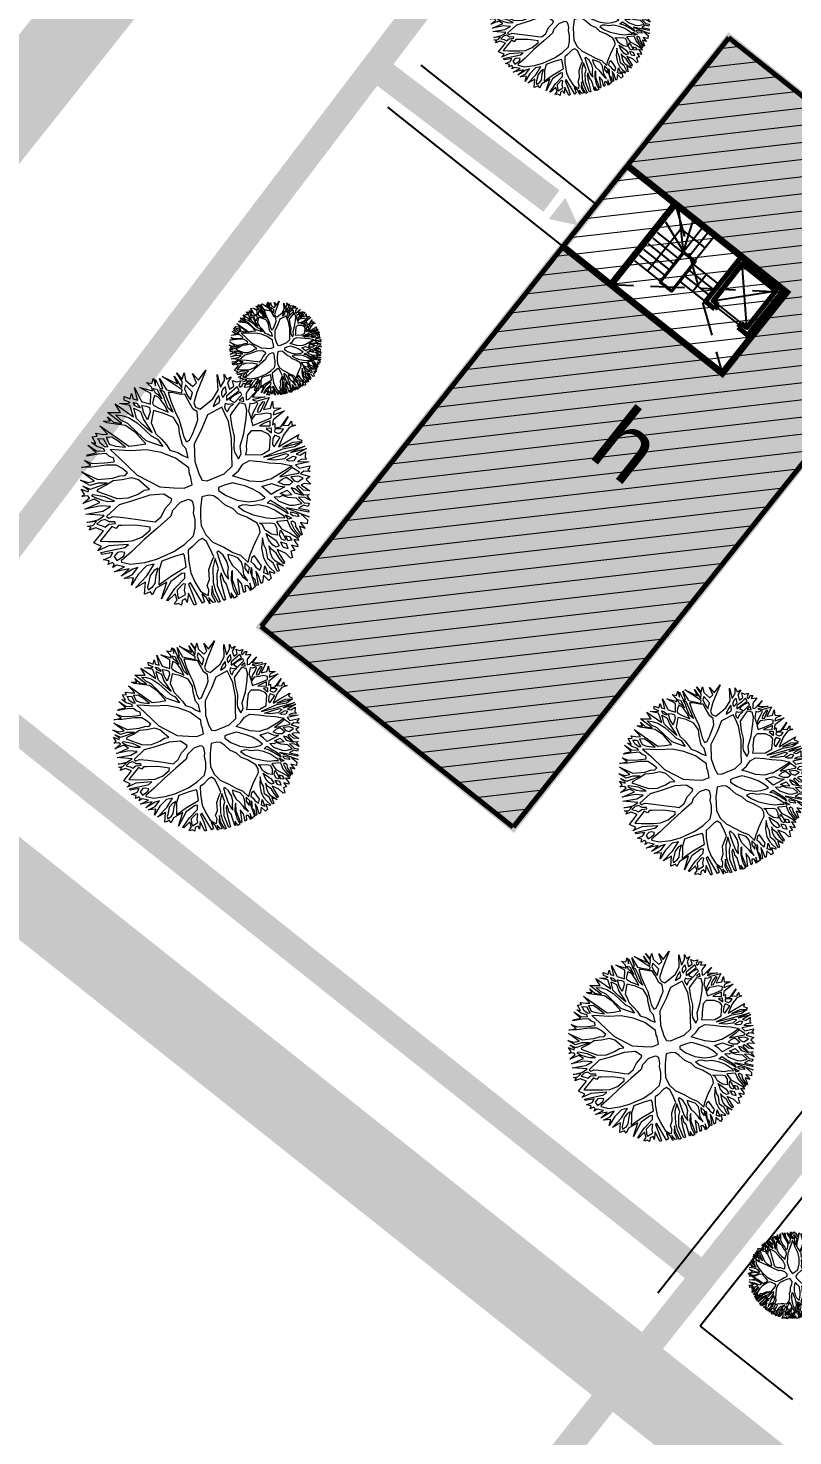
# Model space of a CAD drawing. Header units: metres. Extents: x -664657 to -643449, y -1076720 to -1062383.
# Drawn here: x -660421.5 to -660393, y -1066194.7 to -1066142.3 of the extents above; entities that cross this region are included whole.
import ezdxf

# ---------------------------------------------------------------- set-up
doc = ezdxf.new("R2010")
doc.units = ezdxf.units.M
doc.header["$LTSCALE"] = 0.1
doc.linetypes.add('DASHED', pattern=[19.05, 12.7, -6.35])
doc.linetypes.add('EVENDASH', pattern=[6.35, 3.175, -3.175])
doc.layers.get('0').update_dxf_attribs({"color": 8, "lineweight": 9})
for name, color, linetype in [('AA_THER_DOPRAVA', 142, 'Continuous'), ('AA_THER_KOMUNIKACE', 201, 'Continuous'), ('AA_THER_popis', 6, 'Continuous'), ('AA_THER_slabá', 4, 'Continuous'), ('AA_THER_srafy', 52, 'Continuous'), ('AA_THER_SRAFY KATASTR', 14, 'Continuous'), ('AA_THER_čárkovaná', 5, 'DASHED')]:
    doc.layers.add(name, color=color, linetype=linetype)
doc.layers.add('AA_THER_silná', color=1, linetype='Continuous', lineweight=70)
doc.layers.add('AA_THER_STAFAZ', color=252, linetype='Continuous', lineweight=0)
doc.styles.get("Standard").update_dxf_attribs({"font": 'arial.ttf', "width": 0.8})

# ---------------------------------------------------------------- blocks, each defined once
blk = doc.blocks.new('A$C0C461CEA')
for p, q in [((0.191, 0.795), (0.205, 0.826)), ((0.205, 0.826), (0.247, 0.779)), ((0.303, 0.735), (0.335, 0.855)), ((0.335, 0.855), (0.332, 0.706)), ((0.448, 0.732), (0.381, 0.832)), ((0.381, 0.832), (0.473, 0.745)), ((0.483, 0.777), (0.463, 0.845)), ((0.463, 0.845), (0.503, 0.812)), ((0.503, 0.812), (0.541, 0.849)), ((0.541, 0.849), (0.523, 0.775)), ((0.523, 0.775), (0.552, 0.829)), ((0.552, 0.829), (0.55, 0.733)), ((0.572, 0.716), (0.592, 0.82)), ((0.592, 0.82), (0.599, 0.69)), ((0.732, 0.619), (0.623, 0.824)), ((0.623, 0.824), (0.721, 0.691)), ((-0.108, 0.579), (-0.136, 0.688)), ((-0.136, 0.688), (-0.031, 0.479)), ((-0.062, 0.681), (-0.084, 0.71)), ((-0.084, 0.71), (-0.025, 0.681)), ((-0.025, 0.681), (-0.029, 0.73)), ((-0.029, 0.73), (-0.001, 0.656)), ((0.063, 0.606), (-0.009, 0.765)), ((-0.009, 0.765), (0.101, 0.706)), ((0.049, 0.709), (0.1, 0.674)), ((0.071, 0.64), (0.049, 0.709)), ((0.101, 0.706), (0.094, 0.804)), ((0.094, 0.804), (0.195, 0.61)), ((0.214, 0.725), (0.134, 0.788)), ((0.134, 0.788), (0.212, 0.751)), ((0.231, 0.749), (0.191, 0.795)), ((0.195, 0.61), (0.214, 0.725)), ((0.212, 0.751), (0.231, 0.749)), ((0.226, 0.644), (0.236, 0.684)), ((0.236, 0.684), (0.278, 0.625)), ((0.247, 0.779), (0.283, 0.818)), ((0.256, 0.734), (0.28, 0.713)), ((0.257, 0.695), (0.256, 0.734)), ((0.272, 0.676), (0.257, 0.695)), ((0.283, 0.818), (0.273, 0.766)), ((0.273, 0.766), (0.303, 0.735)), ((0.28, 0.713), (0.29, 0.678)), ((0.332, 0.706), (0.398, 0.641)), ((0.398, 0.641), (0.448, 0.732)), ((0.471, 0.697), (0.438, 0.663)), ((0.482, 0.682), (0.471, 0.697)), ((0.473, 0.745), (0.483, 0.777)), ((0.49, 0.711), (0.491, 0.762)), ((0.505, 0.682), (0.49, 0.711)), ((0.491, 0.762), (0.519, 0.739)), ((0.519, 0.739), (0.518, 0.634)), ((0.544, 0.723), (0.568, 0.689)), ((0.547, 0.66), (0.544, 0.723)), ((0.55, 0.733), (0.572, 0.716)), ((0.568, 0.689), (0.562, 0.609)), ((0.599, 0.69), (0.656, 0.641)), ((0.721, 0.691), (0.725, 0.772)), ((0.725, 0.772), (0.739, 0.638)), ((0.739, 0.638), (0.773, 0.691)), ((0.773, 0.691), (0.762, 0.79)), ((0.762, 0.79), (0.78, 0.708)), ((0.78, 0.708), (0.782, 0.71)), ((0.782, 0.71), (0.826, 0.755)), ((0.826, 0.755), (0.807, 0.687)), ((0.807, 0.687), (0.84, 0.599)), ((0.888, 0.613), (0.897, 0.711)), ((0.897, 0.711), (0.915, 0.627)), ((-0.291, 0.473), (-0.326, 0.577)), ((-0.326, 0.577), (-0.279, 0.488)), ((-0.256, 0.522), (-0.284, 0.582)), ((-0.284, 0.582), (-0.25, 0.553)), ((-0.25, 0.553), (-0.251, 0.627)), ((-0.251, 0.627), (-0.205, 0.61)), ((-0.215, 0.587), (-0.164, 0.562)), ((-0.208, 0.57), (-0.215, 0.587)), ((-0.212, 0.536), (-0.208, 0.57)), ((-0.205, 0.61), (-0.205, 0.641)), ((-0.205, 0.641), (-0.143, 0.596)), ((-0.164, 0.562), (-0.163, 0.47)), ((-0.143, 0.596), (-0.108, 0.579)), ((-0.134, 0.562), (-0.138, 0.487)), ((-0.111, 0.544), (-0.134, 0.562)), ((0.086, 0.573), (-0.062, 0.681)), ((-0.001, 0.656), (0.063, 0.606)), ((0.115, 0.58), (0.071, 0.64)), ((0.141, 0.467), (0.086, 0.573)), ((0.1, 0.674), (0.148, 0.626)), ((0.154, 0.458), (0.115, 0.58)), ((0.148, 0.626), (0.198, 0.54)), ((0.212, 0.581), (0.226, 0.644)), ((0.236, 0.499), (0.212, 0.581)), ((0.278, 0.625), (0.267, 0.543)), ((0.291, 0.657), (0.272, 0.676)), ((0.29, 0.678), (0.291, 0.657)), ((0.298, 0.594), (0.316, 0.668)), ((0.299, 0.519), (0.298, 0.594)), ((0.359, 0.578), (0.299, 0.519)), ((0.316, 0.668), (0.354, 0.641)), ((0.392, 0.572), (0.318, 0.477)), ((0.354, 0.641), (0.373, 0.618)), ((0.373, 0.618), (0.359, 0.578)), ((0.469, 0.501), (0.392, 0.572)), ((0.419, 0.639), (0.417, 0.618)), ((0.417, 0.618), (0.449, 0.568)), ((0.438, 0.663), (0.419, 0.639)), ((0.449, 0.568), (0.492, 0.518)), ((0.492, 0.669), (0.482, 0.682)), ((0.503, 0.634), (0.492, 0.669)), ((0.512, 0.575), (0.503, 0.634)), ((0.518, 0.634), (0.505, 0.682)), ((0.511, 0.491), (0.512, 0.575)), ((0.53, 0.531), (0.539, 0.622)), ((0.539, 0.622), (0.547, 0.66)), ((0.562, 0.609), (0.551, 0.471)), ((0.581, 0.563), (0.574, 0.456)), ((0.6, 0.66), (0.581, 0.563)), ((0.629, 0.644), (0.6, 0.66)), ((0.699, 0.587), (0.629, 0.644)), ((0.656, 0.641), (0.716, 0.594)), ((0.735, 0.569), (0.699, 0.587)), ((0.716, 0.594), (0.732, 0.619)), ((0.736, 0.502), (0.735, 0.569)), ((0.756, 0.617), (0.75, 0.55)), ((0.75, 0.55), (0.759, 0.494)), ((0.785, 0.647), (0.756, 0.617)), ((0.759, 0.494), (0.811, 0.549)), ((0.811, 0.549), (0.785, 0.647)), ((0.84, 0.599), (0.888, 0.613)), ((1.024, 0.679), (0.847, 0.53)), ((0.915, 0.627), (1.024, 0.679)), ((1.039, 0.454), (1.103, 0.589)), ((1.103, 0.589), (1.074, 0.465)), ((1.137, 0.506), (1.166, 0.562)), ((1.166, 0.562), (1.164, 0.508)), ((-0.394, 0.371), (-0.482, 0.412)), ((-0.482, 0.412), (-0.394, 0.388)), ((-0.394, 0.388), (-0.424, 0.459)), ((-0.424, 0.459), (-0.372, 0.399)), ((-0.386, 0.487), (-0.377, 0.497)), ((-0.28, 0.452), (-0.386, 0.487)), ((-0.377, 0.497), (-0.291, 0.473)), ((-0.209, 0.421), (-0.28, 0.452)), ((-0.279, 0.488), (-0.209, 0.448)), ((-0.207, 0.472), (-0.256, 0.522)), ((-0.186, 0.48), (-0.212, 0.536)), ((-0.209, 0.448), (-0.207, 0.472)), ((-0.194, 0.381), (-0.209, 0.421)), ((-0.163, 0.47), (-0.186, 0.48)), ((-0.157, 0.436), (-0.114, 0.321)), ((-0.081, 0.391), (-0.157, 0.436)), ((-0.138, 0.487), (-0.095, 0.443)), ((-0.084, 0.536), (-0.111, 0.544)), ((-0.095, 0.443), (-0.013, 0.385)), ((-0.05, 0.471), (-0.084, 0.536)), ((-0.013, 0.385), (-0.05, 0.471)), ((-0.031, 0.479), (0.019, 0.379)), ((0.175, 0.322), (0.141, 0.467)), ((0.193, 0.345), (0.154, 0.458)), ((0.198, 0.54), (0.234, 0.438)), ((0.234, 0.438), (0.258, 0.367)), ((0.281, 0.388), (0.236, 0.499)), ((0.267, 0.543), (0.281, 0.388)), ((0.314, 0.414), (0.309, 0.363)), ((0.318, 0.477), (0.314, 0.414)), ((0.532, 0.422), (0.469, 0.501)), ((0.492, 0.518), (0.511, 0.491)), ((0.551, 0.471), (0.53, 0.531)), ((0.54, 0.324), (0.532, 0.422)), ((0.574, 0.456), (0.571, 0.374)), ((0.738, 0.409), (0.736, 0.502)), ((0.76, 0.363), (0.738, 0.409)), ((0.772, 0.454), (0.768, 0.41)), ((0.768, 0.41), (0.8, 0.37)), ((0.847, 0.53), (0.772, 0.454)), ((0.955, 0.401), (1.039, 0.454)), ((1.06, 0.421), (1.046, 0.396)), ((1.085, 0.438), (1.06, 0.421)), ((1.074, 0.465), (1.137, 0.506)), ((1.117, 0.447), (1.085, 0.438)), ((1.102, 0.394), (1.117, 0.447)), ((1.154, 0.472), (1.142, 0.409)), ((1.142, 0.409), (1.193, 0.416)), ((1.213, 0.508), (1.154, 0.472)), ((1.164, 0.508), (1.213, 0.508)), ((1.193, 0.416), (1.206, 0.47)), ((1.206, 0.47), (1.232, 0.441)), ((1.232, 0.441), (1.276, 0.429)), ((1.276, 0.429), (1.239, 0.399)), ((-0.495, 0.221), (-0.55, 0.309)), ((-0.55, 0.309), (-0.495, 0.256)), ((-0.436, 0.238), (-0.503, 0.376)), ((-0.503, 0.376), (-0.397, 0.235)), ((-0.256, 0.32), (-0.394, 0.371)), ((-0.372, 0.399), (-0.265, 0.347)), ((-0.265, 0.347), (-0.176, 0.312)), ((-0.174, 0.275), (-0.256, 0.32)), ((-0.162, 0.346), (-0.194, 0.381)), ((-0.176, 0.312), (-0.162, 0.346)), ((-0.142, 0.224), (-0.174, 0.275)), ((-0.114, 0.321), (-0.04, 0.095)), ((0.012, 0.333), (-0.081, 0.391)), ((0.154, 0.269), (0.012, 0.333)), ((0.019, 0.379), (0.096, 0.349)), ((0.096, 0.349), (0.175, 0.322)), ((0.24, 0.295), (0.193, 0.345)), ((0.308, 0.222), (0.24, 0.295)), ((0.258, 0.367), (0.296, 0.309)), ((0.296, 0.309), (0.308, 0.222)), ((0.309, 0.363), (0.334, 0.286)), ((0.334, 0.286), (0.348, 0.221)), ((0.513, 0.258), (0.54, 0.324)), ((0.551, 0.283), (0.534, 0.218)), ((0.571, 0.374), (0.551, 0.283)), ((0.694, 0.255), (0.731, 0.289)), ((0.834, 0.289), (0.726, 0.197)), ((0.731, 0.289), (0.76, 0.363)), ((0.8, 0.37), (0.955, 0.401)), ((0.992, 0.29), (0.834, 0.289)), ((0.943, 0.354), (0.922, 0.336)), ((0.922, 0.336), (0.992, 0.342)), ((0.983, 0.384), (0.943, 0.354)), ((1.022, 0.404), (0.983, 0.384)), ((0.99, 0.219), (0.992, 0.29)), ((0.992, 0.342), (1.008, 0.359)), ((1.008, 0.359), (1.022, 0.404)), ((1.019, 0.28), (1.014, 0.25)), ((1.04, 0.305), (1.019, 0.28)), ((1.065, 0.28), (1.04, 0.305)), ((1.046, 0.396), (1.046, 0.37)), ((1.046, 0.37), (1.102, 0.394)), ((1.084, 0.364), (1.065, 0.329)), ((1.065, 0.329), (1.216, 0.353)), ((1.11, 0.266), (1.065, 0.28)), ((1.151, 0.377), (1.084, 0.364)), ((1.115, 0.327), (1.094, 0.318)), ((1.094, 0.318), (1.123, 0.272)), ((1.157, 0.334), (1.115, 0.327)), ((1.123, 0.272), (1.221, 0.303)), ((1.216, 0.393), (1.151, 0.377)), ((1.223, 0.332), (1.157, 0.334)), ((1.221, 0.277), (1.173, 0.268)), ((1.209, 0.239), (1.221, 0.277)), ((1.216, 0.353), (1.216, 0.393)), ((1.221, 0.303), (1.223, 0.332)), ((1.265, 0.299), (1.236, 0.242)), ((1.239, 0.399), (1.239, 0.378)), ((1.239, 0.378), (1.266, 0.383)), ((1.263, 0.236), (1.379, 0.275)), ((1.336, 0.335), (1.265, 0.299)), ((1.266, 0.383), (1.281, 0.398)), ((1.308, 0.383), (1.275, 0.358)), ((1.275, 0.358), (1.336, 0.335)), ((1.281, 0.398), (1.308, 0.383)), ((1.379, 0.275), (1.301, 0.236)), ((-0.612, 0.165), (-0.577, 0.172)), ((-0.557, 0.142), (-0.612, 0.165)), ((-0.577, 0.172), (-0.583, 0.229)), ((-0.583, 0.229), (-0.536, 0.174)), ((-0.551, 0.117), (-0.557, 0.142)), ((-0.526, 0.187), (-0.556, 0.247)), ((-0.556, 0.247), (-0.505, 0.187)), ((-0.536, 0.174), (-0.526, 0.187)), ((-0.505, 0.187), (-0.335, 0.163)), ((-0.495, 0.256), (-0.436, 0.238)), ((-0.415, 0.205), (-0.495, 0.221)), ((-0.444, 0.15), (-0.46, 0.141)), ((-0.46, 0.141), (-0.318, -0.013)), ((-0.353, 0.149), (-0.444, 0.15)), ((-0.335, 0.163), (-0.415, 0.205)), ((-0.397, 0.235), (-0.263, 0.181)), ((-0.273, 0.155), (-0.353, 0.149)), ((-0.191, 0.121), (-0.273, 0.155)), ((-0.263, 0.181), (-0.194, 0.167)), ((-0.194, 0.167), (-0.145, 0.146)), ((-0.145, 0.146), (-0.114, 0.159)), ((-0.114, 0.159), (-0.142, 0.224)), ((0.266, 0.178), (0.154, 0.269)), ((0.364, 0.065), (0.266, 0.178)), ((0.348, 0.221), (0.354, 0.16)), ((0.354, 0.16), (0.409, 0.103)), ((0.485, 0.148), (0.513, 0.258)), ((0.498, 0.096), (0.485, 0.148)), ((0.534, 0.218), (0.533, 0.155)), ((0.533, 0.155), (0.567, 0.153)), ((0.567, 0.153), (0.619, 0.192)), ((0.726, 0.197), (0.588, 0.099)), ((0.619, 0.192), (0.694, 0.255)), ((0.934, -0.024), (0.985, 0.138)), ((0.985, 0.138), (0.99, 0.219)), ((1.029, 0.181), (0.99, 0.078)), ((1.014, 0.25), (1.022, 0.223)), ((1.022, 0.223), (1.057, 0.251)), ((1.054, 0.196), (1.029, 0.181)), ((1.161, 0.247), (1.054, 0.196)), ((1.057, 0.251), (1.11, 0.266)), ((1.15, 0.081), (1.193, 0.151)), ((1.207, 0.21), (1.161, 0.247)), ((1.173, 0.268), (1.209, 0.239)), ((1.193, 0.151), (1.207, 0.21)), ((1.249, 0.194), (1.201, 0.132)), ((1.236, 0.242), (1.263, 0.236)), ((1.268, 0.179), (1.249, 0.194)), ((1.314, 0.169), (1.268, 0.179)), ((1.277, 0.128), (1.319, 0.158)), ((1.411, 0.18), (1.289, 0.213)), ((1.289, 0.213), (1.317, 0.184)), ((1.301, 0.236), (1.411, 0.18)), ((1.305, 0.077), (1.384, 0.138)), ((1.319, 0.158), (1.314, 0.169)), ((1.317, 0.184), (1.443, 0.155)), ((1.367, 0.149), (1.327, 0.131)), ((1.443, 0.155), (1.34, 0.081)), ((1.384, 0.138), (1.367, 0.149)), ((-0.493, -0.002), (-0.644, 0.041)), ((-0.644, 0.041), (-0.485, 0.03)), ((-0.635, 0.101), (-0.551, 0.117)), ((-0.519, 0.086), (-0.635, 0.101)), ((-0.509, 0.126), (-0.526, 0.126)), ((-0.526, 0.126), (-0.492, 0.08)), ((-0.485, 0.03), (-0.519, 0.086)), ((-0.416, 0.057), (-0.509, 0.126)), ((-0.492, 0.08), (-0.453, 0.038)), ((-0.453, 0.038), (-0.411, 0.003)), ((-0.354, -0.026), (-0.416, 0.057)), ((-0.411, 0.003), (-0.354, -0.026)), ((-0.099, 0.096), (-0.191, 0.121)), ((-0.05, 0.048), (-0.099, 0.096)), ((0, -0.086), (-0.05, 0.048)), ((-0.04, 0.095), (0.101, -0.11)), ((0.435, -0.079), (0.364, 0.065)), ((0.409, 0.103), (0.439, 0.053)), ((0.439, 0.053), (0.476, 0.01)), ((0.476, 0.01), (0.498, 0.096)), ((0.588, 0.099), (0.514, -0.053)), ((0.99, 0.078), (0.966, -0.017)), ((1.064, -0.035), (1.15, 0.081)), ((1.184, 0.044), (1.176, -0.007)), ((1.242, 0.072), (1.184, 0.044)), ((1.201, 0.118), (1.192, 0.06)), ((1.192, 0.06), (1.242, 0.105)), ((1.201, 0.132), (1.201, 0.118)), ((1.242, 0.105), (1.277, 0.128)), ((1.297, 0.051), (1.242, 0.072)), ((1.294, 0.108), (1.276, 0.086)), ((1.276, 0.086), (1.305, 0.077)), ((1.327, 0.131), (1.294, 0.108)), ((1.347, 0.037), (1.297, 0.051)), ((1.34, 0.081), (1.406, 0.061)), ((1.386, 0.006), (1.347, 0.037)), ((1.367, -0.026), (1.386, 0.006)), ((1.421, 0.016), (1.398, -0.011)), ((1.406, 0.061), (1.454, 0.109)), ((1.495, 0.013), (1.421, 0.016)), ((1.454, 0.109), (1.431, 0.05)), ((1.431, 0.05), (1.495, 0.013)), ((-0.672, -0.144), (-0.697, -0.115)), ((-0.697, -0.115), (-0.649, -0.134)), ((-0.599, -0.118), (-0.687, -0.081)), ((-0.687, -0.081), (-0.582, -0.108)), ((-0.508, -0.101), (-0.659, -0.004)), ((-0.659, -0.004), (-0.5, -0.057)), ((-0.649, -0.134), (-0.599, -0.118)), ((-0.561, -0.129), (-0.611, -0.142)), ((-0.582, -0.108), (-0.544, -0.105)), ((-0.519, -0.137), (-0.561, -0.129)), ((-0.544, -0.105), (-0.508, -0.101)), ((-0.5, -0.057), (-0.412, -0.054)), ((-0.412, -0.054), (-0.493, -0.002)), ((-0.33, -0.078), (-0.491, -0.12)), ((-0.491, -0.12), (-0.481, -0.145)), ((-0.208, -0.104), (-0.33, -0.078)), ((-0.318, -0.013), (-0.221, -0.06)), ((-0.221, -0.06), (-0.118, -0.072)), ((-0.023, -0.134), (-0.208, -0.104)), ((-0.118, -0.072), (-0.051, -0.067)), ((-0.051, -0.067), (0, -0.086)), ((0.101, -0.19), (-0.023, -0.134)), ((0.101, -0.11), (0.215, -0.18)), ((0.412, -0.132), (0.435, -0.079)), ((0.412, -0.157), (0.412, -0.132)), ((0.514, -0.053), (0.492, -0.182)), ((0.864, -0.159), (0.934, -0.024)), ((0.908, -0.119), (0.897, -0.15)), ((0.966, -0.017), (0.908, -0.119)), ((0.946, -0.198), (0.973, -0.127)), ((0.973, -0.127), (1.064, -0.035)), ((1.084, -0.067), (1.026, -0.151)), ((1.138, -0.047), (1.084, -0.067)), ((1.225, -0.095), (1.138, -0.047)), ((1.176, -0.007), (1.277, -0.02)), ((1.271, -0.153), (1.225, -0.095)), ((1.231, -0.04), (1.321, -0.091)), ((1.289, -0.041), (1.231, -0.04)), ((1.277, -0.02), (1.367, -0.026)), ((1.324, -0.116), (1.277, -0.096)), ((1.277, -0.096), (1.303, -0.157)), ((1.346, -0.047), (1.289, -0.041)), ((1.303, -0.157), (1.324, -0.116)), ((1.321, -0.091), (1.346, -0.047)), ((1.374, -0.053), (1.346, -0.093)), ((1.346, -0.093), (1.374, -0.091)), ((1.374, -0.091), (1.353, -0.129)), ((1.353, -0.129), (1.41, -0.147)), ((1.514, -0.029), (1.374, -0.053)), ((1.398, -0.011), (1.514, -0.029)), ((1.41, -0.147), (1.519, -0.094)), ((1.519, -0.094), (1.431, -0.145)), ((-0.721, -0.288), (-0.583, -0.227)), ((-0.701, -0.157), (-0.672, -0.144)), ((-0.634, -0.167), (-0.701, -0.157)), ((-0.49, -0.229), (-0.658, -0.302)), ((-0.583, -0.227), (-0.634, -0.167)), ((-0.611, -0.142), (-0.575, -0.175)), ((-0.575, -0.175), (-0.552, -0.204)), ((-0.552, -0.204), (-0.506, -0.197)), ((-0.491, -0.179), (-0.519, -0.137)), ((-0.506, -0.197), (-0.448, -0.22)), ((-0.444, -0.203), (-0.491, -0.179)), ((-0.465, -0.267), (-0.49, -0.229)), ((-0.481, -0.145), (-0.435, -0.149)), ((-0.431, -0.251), (-0.465, -0.267)), ((-0.448, -0.22), (-0.444, -0.203)), ((-0.435, -0.149), (-0.35, -0.207)), ((-0.402, -0.266), (-0.431, -0.251)), ((-0.281, -0.328), (-0.402, -0.266)), ((-0.35, -0.207), (-0.2, -0.314)), ((0.147, -0.271), (0.101, -0.19)), ((0.128, -0.29), (0.147, -0.271)), ((0.215, -0.18), (0.302, -0.23)), ((0.302, -0.23), (0.386, -0.241)), ((0.386, -0.241), (0.412, -0.157)), ((0.492, -0.182), (0.493, -0.246)), ((0.493, -0.246), (0.533, -0.274)), ((0.71, -0.29), (0.814, -0.262)), ((0.814, -0.262), (0.864, -0.159)), ((0.897, -0.15), (0.901, -0.228)), ((0.901, -0.228), (0.946, -0.198)), ((1.009, -0.187), (0.98, -0.225)), ((0.98, -0.225), (1.12, -0.297)), ((1.026, -0.151), (1.009, -0.187)), ((1.208, -0.294), (1.276, -0.187)), ((1.287, -0.212), (1.256, -0.26)), ((1.256, -0.26), (1.262, -0.288)), ((1.262, -0.288), (1.356, -0.236)), ((1.276, -0.187), (1.271, -0.153)), ((1.318, -0.192), (1.287, -0.212)), ((1.394, -0.229), (1.298, -0.308)), ((1.356, -0.236), (1.318, -0.192)), ((1.347, -0.14), (1.333, -0.161)), ((1.333, -0.161), (1.36, -0.194)), ((1.368, -0.148), (1.347, -0.14)), ((1.36, -0.194), (1.389, -0.194)), ((1.4, -0.166), (1.368, -0.148)), ((1.389, -0.194), (1.421, -0.179)), ((1.476, -0.191), (1.394, -0.229)), ((1.421, -0.179), (1.4, -0.166)), ((1.431, -0.145), (1.486, -0.17)), ((1.541, -0.201), (1.476, -0.191)), ((1.486, -0.17), (1.527, -0.148)), ((1.527, -0.148), (1.511, -0.184)), ((1.511, -0.184), (1.541, -0.201)), ((-0.722, -0.374), (-0.67, -0.354)), ((-0.605, -0.381), (-0.722, -0.374)), ((-0.67, -0.354), (-0.721, -0.288)), ((-0.705, -0.422), (-0.705, -0.403)), ((-0.705, -0.403), (-0.475, -0.468)), ((-0.658, -0.302), (-0.588, -0.343)), ((-0.429, -0.459), (-0.605, -0.381)), ((-0.588, -0.343), (-0.459, -0.411)), ((-0.167, -0.411), (-0.281, -0.328)), ((-0.2, -0.314), (-0.141, -0.358)), ((-0.141, -0.358), (-0.098, -0.387)), ((-0.098, -0.387), (-0.025, -0.371)), ((-0.025, -0.371), (0.046, -0.318)), ((0.046, -0.318), (0.128, -0.29)), ((0.101, -0.37), (0.06, -0.41)), ((0.202, -0.337), (0.101, -0.37)), ((0.284, -0.347), (0.202, -0.337)), ((0.301, -0.364), (0.284, -0.347)), ((0.295, -0.448), (0.313, -0.389)), ((0.313, -0.389), (0.301, -0.364)), ((0.414, -0.386), (0.348, -0.481)), ((0.482, -0.404), (0.414, -0.386)), ((0.518, -0.429), (0.482, -0.404)), ((0.533, -0.274), (0.71, -0.29)), ((0.601, -0.382), (0.587, -0.408)), ((0.587, -0.408), (0.628, -0.487)), ((0.66, -0.39), (0.601, -0.382)), ((0.74, -0.406), (0.66, -0.39)), ((0.768, -0.431), (0.74, -0.406)), ((0.773, -0.347), (0.846, -0.329)), ((0.833, -0.407), (0.773, -0.347)), ((0.896, -0.469), (0.833, -0.407)), ((0.846, -0.329), (0.914, -0.295)), ((0.914, -0.295), (0.987, -0.292)), ((0.987, -0.292), (1.076, -0.35)), ((1.076, -0.35), (1.146, -0.402)), ((1.12, -0.297), (1.208, -0.294)), ((1.322, -0.346), (1.122, -0.328)), ((1.122, -0.328), (1.314, -0.377)), ((1.146, -0.366), (1.331, -0.398)), ((1.205, -0.406), (1.146, -0.366)), ((1.146, -0.402), (1.247, -0.462)), ((1.293, -0.438), (1.205, -0.406)), ((1.298, -0.308), (1.389, -0.301)), ((1.314, -0.377), (1.526, -0.421)), ((1.436, -0.382), (1.322, -0.346)), ((1.331, -0.398), (1.35, -0.423)), ((1.439, -0.334), (1.334, -0.329)), ((1.334, -0.329), (1.521, -0.375)), ((1.389, -0.301), (1.527, -0.295)), ((1.521, -0.375), (1.436, -0.382)), ((1.513, -0.369), (1.439, -0.334)), ((1.527, -0.295), (1.496, -0.321)), ((1.496, -0.321), (1.528, -0.358)), ((1.528, -0.358), (1.513, -0.369)), ((-0.671, -0.512), (-0.715, -0.477)), ((-0.715, -0.477), (-0.643, -0.483)), ((-0.602, -0.457), (-0.705, -0.422)), ((-0.697, -0.539), (-0.671, -0.512)), ((-0.651, -0.541), (-0.697, -0.539)), ((-0.643, -0.564), (-0.651, -0.541)), ((-0.643, -0.483), (-0.602, -0.457)), ((-0.562, -0.478), (-0.608, -0.497)), ((-0.608, -0.497), (-0.603, -0.545)), ((-0.603, -0.545), (-0.555, -0.54)), ((-0.439, -0.537), (-0.569, -0.566)), ((-0.528, -0.49), (-0.562, -0.478)), ((-0.555, -0.54), (-0.523, -0.534)), ((-0.5, -0.512), (-0.528, -0.49)), ((-0.523, -0.534), (-0.5, -0.512)), ((-0.475, -0.468), (-0.429, -0.459)), ((-0.459, -0.411), (-0.383, -0.446)), ((-0.274, -0.489), (-0.439, -0.537)), ((-0.383, -0.446), (-0.284, -0.456)), ((-0.284, -0.456), (-0.182, -0.436)), ((-0.099, -0.448), (-0.274, -0.489)), ((-0.182, -0.436), (-0.167, -0.411)), ((0.06, -0.41), (-0.099, -0.448)), ((0.252, -0.551), (0.271, -0.484)), ((0.271, -0.484), (0.295, -0.448)), ((0.348, -0.481), (0.309, -0.559)), ((0.544, -0.477), (0.518, -0.429)), ((0.574, -0.561), (0.544, -0.477)), ((0.628, -0.487), (0.7, -0.576)), ((0.831, -0.489), (0.768, -0.431)), ((0.885, -0.552), (0.831, -0.489)), ((0.987, -0.527), (0.896, -0.469)), ((1.063, -0.541), (0.987, -0.527)), ((1.084, -0.55), (1.063, -0.541)), ((1.24, -0.542), (1.084, -0.55)), ((1.328, -0.531), (1.24, -0.542)), ((1.247, -0.462), (1.328, -0.531)), ((1.32, -0.545), (1.271, -0.556)), ((1.35, -0.423), (1.293, -0.438)), ((1.308, -0.455), (1.382, -0.454)), ((1.323, -0.478), (1.308, -0.455)), ((1.362, -0.62), (1.32, -0.545)), ((1.367, -0.498), (1.323, -0.478)), ((1.492, -0.575), (1.361, -0.539)), ((1.361, -0.539), (1.376, -0.585)), ((1.403, -0.475), (1.367, -0.498)), ((1.526, -0.421), (1.375, -0.412)), ((1.375, -0.412), (1.53, -0.449)), ((1.382, -0.454), (1.403, -0.475)), ((1.434, -0.521), (1.395, -0.521)), ((1.395, -0.521), (1.492, -0.575)), ((1.53, -0.449), (1.415, -0.452)), ((1.415, -0.452), (1.445, -0.477)), ((1.485, -0.543), (1.434, -0.521)), ((1.445, -0.477), (1.505, -0.474)), ((1.505, -0.474), (1.477, -0.522)), ((1.477, -0.522), (1.485, -0.543)), ((-0.537, -0.67), (-0.676, -0.63)), ((-0.676, -0.63), (-0.569, -0.633)), ((-0.67, -0.585), (-0.643, -0.564)), ((-0.628, -0.583), (-0.67, -0.585)), ((-0.639, -0.698), (-0.537, -0.67)), ((-0.569, -0.633), (-0.628, -0.583)), ((-0.569, -0.566), (-0.571, -0.578)), ((-0.571, -0.578), (-0.503, -0.638)), ((-0.503, -0.638), (-0.373, -0.687)), ((0.048, -0.713), (0.165, -0.682)), ((0.165, -0.682), (0.215, -0.623)), ((0.215, -0.623), (0.252, -0.551)), ((0.276, -0.629), (0.273, -0.73)), ((0.309, -0.559), (0.276, -0.629)), ((0.627, -0.632), (0.574, -0.561)), ((0.648, -0.697), (0.627, -0.632)), ((0.68, -0.635), (0.71, -0.698)), ((0.723, -0.641), (0.68, -0.635)), ((0.7, -0.576), (0.793, -0.643)), ((0.755, -0.654), (0.723, -0.641)), ((0.793, -0.687), (0.755, -0.654)), ((0.793, -0.643), (0.86, -0.669)), ((0.86, -0.669), (0.919, -0.683)), ((0.927, -0.618), (0.885, -0.552)), ((0.953, -0.683), (0.927, -0.618)), ((0.973, -0.572), (1.072, -0.589)), ((0.997, -0.622), (0.973, -0.572)), ((1.018, -0.681), (0.997, -0.622)), ((1.087, -0.68), (1.018, -0.681)), ((1.072, -0.589), (1.119, -0.642)), ((1.171, -0.679), (1.087, -0.68)), ((1.119, -0.642), (1.171, -0.679)), ((1.135, -0.61), (1.181, -0.601)), ((1.169, -0.658), (1.135, -0.61)), ((1.218, -0.683), (1.169, -0.658)), ((1.271, -0.556), (1.173, -0.572)), ((1.173, -0.572), (1.345, -0.623)), ((1.181, -0.601), (1.228, -0.603)), ((1.262, -0.674), (1.218, -0.683)), ((1.228, -0.603), (1.262, -0.674)), ((1.339, -0.652), (1.266, -0.621)), ((1.266, -0.621), (1.279, -0.67)), ((1.279, -0.67), (1.304, -0.696)), ((1.367, -0.69), (1.339, -0.652)), ((1.345, -0.623), (1.362, -0.62)), ((1.404, -0.631), (1.364, -0.641)), ((1.364, -0.641), (1.432, -0.706)), ((1.376, -0.585), (1.48, -0.613)), ((1.457, -0.664), (1.404, -0.631)), ((1.461, -0.634), (1.444, -0.636)), ((1.444, -0.636), (1.457, -0.664)), ((1.48, -0.613), (1.461, -0.634)), ((-0.507, -0.691), (-0.639, -0.698)), ((-0.54, -0.767), (-0.622, -0.732)), ((-0.622, -0.732), (-0.532, -0.735)), ((-0.483, -0.76), (-0.59, -0.822)), ((-0.59, -0.822), (-0.54, -0.767)), ((-0.568, -0.862), (-0.416, -0.81)), ((-0.532, -0.735), (-0.456, -0.699)), ((-0.456, -0.699), (-0.507, -0.691)), ((-0.374, -0.724), (-0.483, -0.76)), ((-0.416, -0.81), (-0.302, -0.746)), ((-0.329, -0.8), (-0.388, -0.824)), ((-0.302, -0.746), (-0.374, -0.724)), ((-0.373, -0.687), (-0.256, -0.714)), ((-0.335, -0.847), (-0.287, -0.798)), ((-0.287, -0.798), (-0.329, -0.8)), ((-0.283, -0.813), (-0.322, -0.887)), ((-0.221, -0.753), (-0.283, -0.813)), ((-0.256, -0.714), (-0.076, -0.727)), ((-0.092, -0.771), (-0.221, -0.753)), ((-0.004, -0.791), (-0.092, -0.771)), ((-0.076, -0.727), (0.048, -0.713)), ((-0.024, -0.869), (-0.002, -0.812)), ((-0.002, -0.812), (-0.004, -0.791)), ((0.055, -0.78), (0.014, -0.86)), ((0.103, -0.771), (0.055, -0.78)), ((0.185, -0.745), (0.103, -0.771)), ((0.227, -0.745), (0.185, -0.745)), ((0.25, -0.786), (0.227, -0.745)), ((0.249, -0.862), (0.25, -0.786)), ((0.273, -0.73), (0.303, -0.824)), ((0.706, -0.765), (0.648, -0.697)), ((0.766, -0.864), (0.706, -0.765)), ((0.71, -0.698), (0.771, -0.775)), ((0.771, -0.775), (0.873, -0.86)), ((0.861, -0.713), (0.793, -0.687)), ((0.923, -0.765), (0.861, -0.713)), ((0.919, -0.683), (0.953, -0.683)), ((0.975, -0.826), (0.923, -0.765)), ((0.943, -0.738), (0.987, -0.729)), ((0.979, -0.769), (0.943, -0.738)), ((1.005, -0.804), (0.979, -0.769)), ((0.987, -0.729), (1.026, -0.796)), ((1.045, -0.869), (1.005, -0.804)), ((1.026, -0.796), (1.051, -0.84)), ((1.033, -0.716), (1.053, -0.774)), ((1.078, -0.743), (1.033, -0.716)), ((1.053, -0.774), (1.127, -0.856)), ((1.111, -0.744), (1.078, -0.743)), ((1.099, -0.713), (1.174, -0.717)), ((1.139, -0.759), (1.099, -0.713)), ((1.151, -0.786), (1.111, -0.744)), ((1.193, -0.78), (1.139, -0.759)), ((1.217, -0.83), (1.151, -0.786)), ((1.174, -0.717), (1.193, -0.78)), ((1.22, -0.716), (1.225, -0.775)), ((1.246, -0.741), (1.22, -0.716)), ((1.225, -0.775), (1.289, -0.835)), ((1.269, -0.792), (1.246, -0.741)), ((1.292, -0.73), (1.269, -0.733)), ((1.269, -0.733), (1.293, -0.833)), ((1.289, -0.835), (1.269, -0.792)), ((1.314, -0.791), (1.292, -0.73)), ((1.304, -0.696), (1.367, -0.69)), ((1.366, -0.826), (1.314, -0.791)), ((1.351, -0.74), (1.321, -0.736)), ((1.321, -0.736), (1.366, -0.826)), ((1.406, -0.775), (1.351, -0.74)), ((1.432, -0.706), (1.386, -0.715)), ((1.386, -0.715), (1.406, -0.775)), ((-0.457, -0.859), (-0.568, -0.862)), ((-0.519, -0.958), (-0.457, -0.859)), ((-0.463, -0.909), (-0.469, -0.936)), ((-0.469, -0.936), (-0.415, -0.93)), ((-0.446, -0.892), (-0.463, -0.909)), ((-0.388, -0.824), (-0.446, -0.892)), ((-0.415, -0.93), (-0.381, -0.913)), ((-0.381, -0.913), (-0.335, -0.847)), ((-0.322, -0.887), (-0.355, -0.942)), ((-0.355, -0.942), (-0.206, -0.924)), ((-0.105, -0.95), (-0.237, -0.968)), ((-0.206, -0.924), (-0.095, -0.918)), ((-0.078, -0.962), (-0.105, -0.95)), ((-0.095, -0.918), (-0.04, -0.918)), ((-0.04, -0.918), (-0.024, -0.869)), ((0.014, -0.86), (-0.027, -0.987)), ((0.206, -0.982), (0.243, -0.953)), ((0.243, -0.953), (0.249, -0.862)), ((0.292, -0.925), (0.277, -0.999)), ((0.309, -0.927), (0.292, -0.925)), ((0.303, -0.824), (0.376, -0.924)), ((0.33, -0.981), (0.309, -0.927)), ((0.376, -0.924), (0.427, -1.003)), ((0.75, -0.958), (0.766, -0.918)), ((0.766, -0.918), (0.766, -0.864)), ((0.789, -0.874), (0.884, -0.921)), ((0.804, -0.903), (0.789, -0.874)), ((0.804, -0.956), (0.804, -0.903)), ((0.873, -0.86), (0.932, -0.9)), ((0.884, -0.921), (0.914, -0.946)), ((0.914, -0.946), (0.914, -0.998)), ((0.932, -0.9), (0.98, -0.916)), ((0.939, -0.942), (0.95, -1.023)), ((0.95, -0.942), (0.939, -0.942)), ((1.04, -0.98), (0.95, -0.942)), ((1.031, -0.928), (0.975, -0.826)), ((0.98, -0.916), (1.029, -0.945)), ((1.029, -0.945), (1.031, -0.928)), ((1.075, -0.925), (1.045, -0.869)), ((1.05, -0.921), (1.086, -0.98)), ((1.051, -0.97), (1.05, -0.921)), ((1.051, -0.84), (1.075, -0.882)), ((1.075, -0.882), (1.075, -0.925)), ((1.259, -1.006), (1.085, -0.865)), ((1.085, -0.865), (1.242, -1.046)), ((1.098, -0.94), (1.107, -0.921)), ((1.105, -0.963), (1.098, -0.94)), ((1.107, -0.921), (1.156, -0.965)), ((1.127, -0.856), (1.163, -0.878)), ((1.163, -0.878), (1.239, -0.897)), ((1.249, -0.922), (1.189, -0.924)), ((1.189, -0.924), (1.265, -0.987)), ((1.239, -0.897), (1.217, -0.83)), ((1.293, -0.863), (1.24, -0.831)), ((1.24, -0.831), (1.264, -0.903)), ((1.281, -0.953), (1.249, -0.922)), ((1.264, -0.903), (1.302, -0.93)), ((1.302, -0.93), (1.281, -0.953)), ((1.293, -0.833), (1.345, -0.856)), ((1.327, -0.913), (1.293, -0.863)), ((1.345, -0.856), (1.318, -0.856)), ((1.318, -0.856), (1.327, -0.913)), ((-0.458, -0.964), (-0.519, -0.958)), ((-0.456, -0.999), (-0.458, -0.964)), ((-0.402, -0.959), (-0.456, -0.999)), ((-0.275, -0.955), (-0.402, -0.959)), ((-0.396, -1.075), (-0.275, -0.955)), ((-0.237, -0.968), (-0.396, -1.075)), ((-0.36, -1.114), (-0.235, -1.047)), ((-0.222, -1.071), (-0.242, -1.119)), ((-0.235, -1.047), (-0.102, -1.004)), ((-0.142, -1.045), (-0.222, -1.071)), ((-0.16, -1.106), (-0.125, -1.059)), ((-0.125, -1.059), (-0.142, -1.045)), ((-0.098, -1.074), (-0.109, -1.185)), ((-0.102, -1.004), (-0.078, -0.962)), ((-0.075, -1.069), (-0.098, -1.074)), ((-0.066, -1.3), (-0.075, -1.069)), ((-0.027, -0.987), (-0.034, -1.08)), ((-0.034, -1.08), (-0.027, -1.189)), ((0.102, -1.129), (0.142, -1.04)), ((0.184, -1.043), (0.122, -1.171)), ((0.142, -1.04), (0.206, -0.982)), ((0.246, -0.974), (0.184, -1.043)), ((0.197, -1.113), (0.23, -1.077)), ((0.23, -1.077), (0.246, -0.974)), ((0.264, -1.085), (0.258, -1.15)), ((0.277, -0.999), (0.264, -1.085)), ((0.321, -1.112), (0.333, -1.053)), ((0.333, -1.053), (0.33, -0.981)), ((0.374, -0.999), (0.362, -1.036)), ((0.362, -1.036), (0.365, -1.114)), ((0.41, -1.033), (0.374, -0.999)), ((0.444, -1.071), (0.41, -1.033)), ((0.427, -1.003), (0.48, -1.062)), ((0.457, -1.127), (0.444, -1.071)), ((0.48, -1.062), (0.512, -1.16)), ((0.558, -1.109), (0.631, -1.046)), ((0.631, -1.046), (0.693, -0.999)), ((0.746, -1.013), (0.692, -1.098)), ((0.693, -0.999), (0.75, -0.958)), ((0.726, -1.085), (0.746, -1.013)), ((0.726, -1.131), (0.726, -1.085)), ((0.79, -1.059), (0.793, -1.031)), ((0.802, -1.122), (0.79, -1.059)), ((0.793, -1.031), (0.796, -0.994)), ((0.796, -0.994), (0.85, -1.098)), ((0.813, -0.977), (0.804, -0.956)), ((0.841, -1.024), (0.813, -0.977)), ((0.885, -1.058), (0.841, -1.024)), ((0.914, -0.998), (0.885, -1.058)), ((0.903, -1.11), (0.906, -1.064)), ((0.906, -1.064), (0.934, -1.03)), ((0.934, -1.03), (0.94, -1.076)), ((0.94, -1.076), (0.939, -1.127)), ((0.95, -1.023), (1.001, -1.095)), ((1.032, -1.052), (1.04, -0.98)), ((1.059, -1.178), (1.032, -1.052)), ((1.086, -0.98), (1.051, -0.97)), ((1.059, -1.012), (1.058, -1.092)), ((1.08, -1.009), (1.059, -1.012)), ((1.097, -1.037), (1.08, -1.009)), ((1.085, -1.069), (1.097, -1.037)), ((1.092, -1.167), (1.085, -1.069)), ((1.115, -1.083), (1.103, -1.165)), ((1.156, -0.996), (1.105, -0.963)), ((1.155, -1.127), (1.115, -1.083)), ((1.192, -1.097), (1.14, -1.053)), ((1.14, -1.053), (1.155, -1.127)), ((1.156, -0.965), (1.156, -0.996)), ((1.242, -1.046), (1.185, -0.992)), ((1.185, -0.992), (1.213, -1.063)), ((1.213, -1.063), (1.192, -1.097)), ((1.265, -0.987), (1.259, -1.006)), ((-0.351, -1.121), (-0.36, -1.114)), ((-0.255, -1.094), (-0.351, -1.121)), ((-0.305, -1.172), (-0.267, -1.159)), ((-0.305, -1.187), (-0.305, -1.172)), ((-0.273, -1.193), (-0.305, -1.187)), ((-0.254, -1.22), (-0.273, -1.193)), ((-0.267, -1.159), (-0.255, -1.094)), ((-0.227, -1.182), (-0.254, -1.22)), ((-0.242, -1.119), (-0.248, -1.151)), ((-0.248, -1.151), (-0.172, -1.146)), ((-0.189, -1.184), (-0.227, -1.182)), ((-0.141, -1.15), (-0.193, -1.224)), ((-0.193, -1.224), (-0.189, -1.184)), ((-0.172, -1.146), (-0.16, -1.106)), ((-0.146, -1.278), (-0.141, -1.15)), ((-0.109, -1.185), (-0.125, -1.278)), ((-0.029, -1.216), (-0.041, -1.296)), ((-0.006, -1.273), (-0.029, -1.216)), ((-0.027, -1.189), (0.003, -1.241)), ((0.022, -1.26), (0.051, -1.215)), ((0.051, -1.215), (0.056, -1.171)), ((0.097, -1.194), (0.053, -1.265)), ((0.056, -1.171), (0.102, -1.129)), ((0.072, -1.268), (0.097, -1.194)), ((0.122, -1.171), (0.102, -1.252)), ((0.128, -1.374), (0.143, -1.221)), ((0.143, -1.221), (0.197, -1.113)), ((0.183, -1.225), (0.149, -1.374)), ((0.207, -1.153), (0.183, -1.225)), ((0.232, -1.127), (0.207, -1.153)), ((0.219, -1.203), (0.227, -1.18)), ((0.228, -1.245), (0.219, -1.203)), ((0.227, -1.18), (0.232, -1.127)), ((0.258, -1.15), (0.261, -1.188)), ((0.261, -1.188), (0.267, -1.213)), ((0.267, -1.213), (0.294, -1.15)), ((0.325, -1.162), (0.284, -1.234)), ((0.294, -1.15), (0.321, -1.112)), ((0.297, -1.24), (0.34, -1.156)), ((0.34, -1.156), (0.325, -1.162)), ((0.365, -1.114), (0.382, -1.166)), ((0.382, -1.166), (0.395, -1.216)), ((0.395, -1.216), (0.4, -1.254)), ((0.418, -1.245), (0.443, -1.184)), ((0.443, -1.184), (0.457, -1.127)), ((0.48, -1.148), (0.458, -1.192)), ((0.458, -1.192), (0.465, -1.255)), ((0.465, -1.255), (0.5, -1.209)), ((0.5, -1.209), (0.48, -1.148)), ((0.513, -1.215), (0.486, -1.253)), ((0.512, -1.16), (0.558, -1.109)), ((0.513, -1.24), (0.513, -1.215)), ((0.564, -1.133), (0.538, -1.164)), ((0.538, -1.164), (0.551, -1.2)), ((0.551, -1.2), (0.555, -1.234)), ((0.596, -1.13), (0.564, -1.133)), ((0.603, -1.193), (0.596, -1.13)), ((0.61, -1.247), (0.603, -1.193)), ((0.692, -1.098), (0.664, -1.19)), ((0.664, -1.19), (0.665, -1.262)), ((0.695, -1.217), (0.726, -1.131)), ((0.724, -1.278), (0.695, -1.217)), ((0.745, -1.173), (0.74, -1.228)), ((0.74, -1.228), (0.746, -1.259)), ((0.766, -1.11), (0.745, -1.173)), ((0.77, -1.152), (0.766, -1.11)), ((0.794, -1.206), (0.77, -1.152)), ((0.797, -1.267), (0.794, -1.206)), ((0.821, -1.155), (0.802, -1.122)), ((0.873, -1.249), (0.817, -1.181)), ((0.817, -1.181), (0.817, -1.235)), ((0.854, -1.157), (0.821, -1.155)), ((0.85, -1.098), (0.854, -1.157)), ((0.88, -1.134), (0.881, -1.188)), ((0.924, -1.173), (0.88, -1.134)), ((0.881, -1.188), (0.919, -1.222)), ((0.924, -1.139), (0.903, -1.11)), ((0.919, -1.222), (0.924, -1.173)), ((0.939, -1.127), (0.924, -1.139)), ((0.949, -1.154), (0.955, -1.101)), ((0.985, -1.168), (0.949, -1.154)), ((0.955, -1.101), (0.983, -1.126)), ((1.007, -1.252), (0.962, -1.21)), ((0.962, -1.21), (0.967, -1.269)), ((0.983, -1.126), (0.985, -1.168)), ((1.001, -1.095), (1.036, -1.157)), ((1.044, -1.201), (1.006, -1.17)), ((1.006, -1.17), (1.011, -1.208)), ((1.011, -1.208), (1.015, -1.233)), ((1.036, -1.157), (1.049, -1.184)), ((1.049, -1.184), (1.044, -1.201)), ((1.058, -1.092), (1.075, -1.163)), ((1.075, -1.163), (1.059, -1.178)), ((1.103, -1.165), (1.092, -1.167)), ((-0.125, -1.278), (-0.146, -1.278)), ((-0.041, -1.296), (-0.066, -1.3)), ((-0.005, -1.34), (-0.006, -1.273)), ((0.016, -1.281), (-0.005, -1.34)), ((0.003, -1.241), (0.022, -1.26)), ((0.029, -1.341), (0.016, -1.281)), ((0.052, -1.345), (0.029, -1.341)), ((0.053, -1.265), (0.052, -1.345)), ((0.075, -1.366), (0.072, -1.268)), ((0.102, -1.252), (0.094, -1.366)), ((0.2, -1.386), (0.217, -1.3)), ((0.229, -1.342), (0.206, -1.388)), ((0.217, -1.3), (0.228, -1.245)), ((0.233, -1.402), (0.229, -1.342)), ((0.264, -1.316), (0.263, -1.398)), ((0.284, -1.234), (0.264, -1.316)), ((0.279, -1.392), (0.297, -1.24)), ((0.347, -1.25), (0.294, -1.391)), ((0.338, -1.397), (0.36, -1.309)), ((0.36, -1.309), (0.347, -1.25)), ((0.377, -1.342), (0.355, -1.395)), ((0.403, -1.357), (0.377, -1.342)), ((0.4, -1.254), (0.409, -1.275)), ((0.406, -1.411), (0.403, -1.357)), ((0.432, -1.344), (0.406, -1.411)), ((0.409, -1.275), (0.423, -1.315)), ((0.423, -1.315), (0.418, -1.245)), ((0.42, -1.407), (0.432, -1.344)), ((0.486, -1.253), (0.46, -1.398)), ((0.477, -1.394), (0.493, -1.337)), ((0.482, -1.299), (0.513, -1.24)), ((0.493, -1.337), (0.482, -1.299)), ((0.539, -1.269), (0.494, -1.396)), ((0.527, -1.399), (0.541, -1.319)), ((0.541, -1.319), (0.539, -1.269)), ((0.583, -1.338), (0.544, -1.397)), ((0.555, -1.234), (0.577, -1.28)), ((0.577, -1.28), (0.61, -1.247)), ((0.607, -1.407), (0.583, -1.338)), ((0.598, -1.319), (0.639, -1.264)), ((0.628, -1.352), (0.598, -1.319)), ((0.639, -1.264), (0.628, -1.352)), ((0.65, -1.333), (0.637, -1.397)), ((0.687, -1.373), (0.65, -1.333)), ((0.665, -1.262), (0.678, -1.314)), ((0.678, -1.314), (0.695, -1.358)), ((0.695, -1.358), (0.687, -1.373)), ((0.72, -1.371), (0.724, -1.278)), ((0.751, -1.301), (0.737, -1.372)), ((0.746, -1.259), (0.797, -1.349)), ((0.797, -1.349), (0.751, -1.301)), ((0.81, -1.334), (0.797, -1.267)), ((0.825, -1.323), (0.81, -1.334)), ((0.817, -1.235), (0.825, -1.323)), ((0.894, -1.316), (0.873, -1.249)), ((0.913, -1.32), (0.894, -1.316)), ((0.929, -1.257), (0.913, -1.32)), ((0.967, -1.269), (0.929, -1.257)), ((1.015, -1.233), (1.007, -1.252)), ((0.094, -1.366), (0.075, -1.366)), ((0.149, -1.374), (0.128, -1.374)), ((0.206, -1.388), (0.2, -1.386)), ((0.263, -1.398), (0.233, -1.402)), ((0.294, -1.391), (0.279, -1.392)), ((0.355, -1.395), (0.338, -1.397)), ((0.46, -1.398), (0.42, -1.407)), ((0.494, -1.396), (0.477, -1.394)), ((0.544, -1.397), (0.527, -1.399)), ((0.637, -1.397), (0.607, -1.407)), ((0.737, -1.372), (0.72, -1.371))]:
    blk.add_line(p, q)

msp = doc.modelspace()

# ---------------------------------------------------------------- hatches: boundary and pattern name
at = {"layer": 'AA_THER_srafy'}
h = msp.add_hatch(color=31, dxfattribs=at)
h.dxf.hatch_style = 1
h.paths.add_polyline_path([(-660412.827, -1066164.54), (-660403.434, -1066172.008), (-660386.008, -1066150.091), (-660395.401, -1066142.623), (-660399.184, -1066147.381), (-660397.402, -1066148.798), (-660393.254, -1066152.097), (-660395.65, -1066155.11), (-660399.799, -1066151.812), (-660401.58, -1066150.395)])
at = {"layer": 'AA_THER_SRAFY KATASTR', "lineweight": 5}
h = msp.add_hatch(dxfattribs=at)
h.set_pattern_fill('ANSI31', color=1, scale=0.2, style=0)
h.set_pattern_definition([(6.512676, (-656030.26, -1069498.5804), (-0.07202362, 0.63090221), [])])
h.paths.add_polyline_path([(-660390.127, -1066182.588), (-660380.734, -1066190.056), (-660363.309, -1066168.139), (-660372.701, -1066160.671)])
h.paths.add_polyline_path([(-660386.008, -1066150.091), (-660395.401, -1066142.623), (-660412.827, -1066164.54), (-660403.434, -1066172.008)])

# ---------------------------------------------------------------- linework, layer by layer
at = {"layer": 'AA_THER_DOPRAVA', "color": 136, "linetype": 'EVENDASH', "ltscale": 5, "const_width": 3}
msp.add_lwpolyline([(-660385.346, -1066203.288), (-660430.469, -1066167.412, -0.481289), (-660430.491, -1066155.791), (-660313.049, -1066008.079, -0.433884), (-660302.404, -1066007.223), (-660204.709, -1066084.898)], format="xyb", dxfattribs=at)
at = {"layer": 'AA_THER_DOPRAVA', "color": 23, "const_width": 1}
msp.add_lwpolyline([(-660402.746, -1066196.765), (-660305.026, -1066073.858), (-660306.276, -1066044.086)], dxfattribs=at)
at = {"layer": 'AA_THER_DOPRAVA', "color": 23, "linetype": 'DASHED', "ltscale": 0.5, "const_width": 1}
for points in [[(-660402.081, -1066135.116), (-660425.287, -1066165.702), (-660396.345, -1066188.713)], [(-660402.013, -1066148.699), (-660408.597, -1066143.704)]]:
    msp.add_lwpolyline(points, dxfattribs=at)
at = {"layer": 'AA_THER_KOMUNIKACE'}
for p, q in [((-660400.336, -1066148.83), (-660406.86, -1066143.642)), ((-660401.58, -1066150.395), (-660408.109, -1066145.204)), ((-660398.053, -1066189.343), (-660369.215, -1066153.072)), ((-660390.127, -1066182.588), (-660396.476, -1066190.573)), ((-660396.476, -1066190.573), (-660393.034, -1066193.31))]:
    msp.add_line(p, q, dxfattribs=at)
at = {"layer": 'AA_THER_silná'}
for p, q in [((-660395.401, -1066142.623), (-660412.827, -1066164.54)), ((-660386.008, -1066150.091), (-660395.401, -1066142.623)), ((-660386.008, -1066150.091), (-660403.434, -1066172.008)), ((-660394.937, -1066150.759), (-660396.275, -1066152.441)), ((-660395.798, -1066152.565), (-660395.923, -1066152.722)), ((-660394.937, -1066153.25), (-660395.062, -1066153.406)), ((-660403.434, -1066172.008), (-660412.827, -1066164.54))]:
    msp.add_line(p, q, dxfattribs=at)
at = {"layer": 'AA_THER_silná', "const_width": 0.25}
for points in [[(-660397.402, -1066148.798), (-660399.184, -1066147.381)], [(-660399.799, -1066151.812), (-660401.58, -1066150.395)]]:
    msp.add_lwpolyline(points, dxfattribs=at)
msp.add_lwpolyline([(-660393.254, -1066152.097), (-660397.402, -1066148.798), (-660399.799, -1066151.812), (-660395.65, -1066155.11)], close=True, dxfattribs=at)
at = {"layer": 'AA_THER_silná'}
for points in [[(-660395.923, -1066152.722), (-660396.275, -1066152.441), (-660394.937, -1066150.759), (-660393.371, -1066152.003), (-660394.709, -1066153.686), (-660395.062, -1066153.406)], [(-660395.798, -1066152.565), (-660395.994, -1066152.409), (-660394.905, -1066151.04), (-660393.652, -1066152.035), (-660394.741, -1066153.405), (-660394.937, -1066153.25)]]:
    msp.add_lwpolyline(points, dxfattribs=at)
at = {"layer": 'AA_THER_slabá'}
for p, q in [((-660397.093, -1066150.578), (-660397.285, -1066148.892)), ((-660397.093, -1066150.578), (-660397.755, -1066149.482)), ((-660397.093, -1066150.578), (-660396.71, -1066149.349)), ((-660397.093, -1066150.578), (-660396.346, -1066149.638)), ((-660398.434, -1066151.3), (-660397.189, -1066149.735)), ((-660397.292, -1066150.828), (-660398.231, -1066150.081)), ((-660397.124, -1066150.617), (-660398.063, -1066149.87)), ((-660397.189, -1066149.735), (-660396.297, -1066150.444)), ((-660396.881, -1066150.746), (-660396.134, -1066149.806)), ((-660396.67, -1066150.914), (-660395.923, -1066149.974)), ((-660397.796, -1066151.462), (-660398.735, -1066150.715)), ((-660397.628, -1066151.251), (-660398.567, -1066150.504)), ((-660397.46, -1066151.039), (-660398.399, -1066150.293)), ((-660397.093, -1066150.578), (-660397.995, -1066151.713)), ((-660397.085, -1066150.648), (-660397.925, -1066151.705)), ((-660397.093, -1066150.578), (-660396.623, -1066150.951)), ((-660397.085, -1066150.648), (-660396.693, -1066150.959)), ((-660397.964, -1066151.673), (-660398.903, -1066150.927)), ((-660396.693, -1066150.959), (-660397.533, -1066152.016)), ((-660396.623, -1066150.951), (-660397.525, -1066152.086)), ((-660395.939, -1066152.019), (-660396.878, -1066151.272)), ((-660395.771, -1066151.807), (-660396.71, -1066151.061)), ((-660394.741, -1066153.405), (-660394.905, -1066151.04)), ((-660397.525, -1066152.086), (-660397.995, -1066151.713)), ((-660397.533, -1066152.016), (-660397.925, -1066151.705)), ((-660396.275, -1066152.441), (-660397.214, -1066151.695)), ((-660396.107, -1066152.23), (-660397.046, -1066151.483)), ((-660396.24, -1066151.434), (-660396.745, -1066152.068)), ((-660395.994, -1066152.409), (-660393.652, -1066152.035)), ((-660395.86, -1066152.643), (-660394.999, -1066153.328)), ((-660395.798, -1066152.565), (-660394.937, -1066153.25))]:
    msp.add_line(p, q, dxfattribs=at)
at = {"layer": 'AA_THER_srafy', "color": 20}
msp.add_lwpolyline([(-660401.025, -1066149.596, 0, 1, 0), (-660401.808, -1066148.974, 0, 0, 0)], format="xyseb", dxfattribs=at)
at = {"layer": 'AA_THER_SRAFY KATASTR', "const_width": 0.3}
msp.add_lwpolyline([(-660395.401, -1066142.623), (-660386.008, -1066150.091), (-660403.434, -1066172.008), (-660412.827, -1066164.54)], close=True, dxfattribs=at)
at = {"layer": 'AA_THER_čárkovaná'}
for p, q in [((-660397.402, -1066148.798), (-660395.65, -1066155.11)), ((-660393.254, -1066152.097), (-660399.799, -1066151.812))]:
    msp.add_line(p, q, dxfattribs=at)

# ---------------------------------------------------------------- block references
at = {"layer": 'AA_THER_STAFAZ', "linetype": 'Continuous'}
for p, xscale, yscale, zscale, rotation in [((-660402.633, -1066141.547), 2.688000000024391, 2.688000000009779, 2.688000000000001, 28.03608760909738), ((-660413.047, -1066154.088), 1.536000000013938, 1.536000000005588, 1.536, 28.03608760909738), ((-660417.135, -1066159.146), 3.840000000034844, 3.84000000001397, 3.840000000000001, 28.03608760909739), ((-660416.386, -1066168.435), 3.110400000028225, 3.110400000011316, 3.110400000000001, 28.03608760909738), ((-660397.548, -1066170.063), 3.110400000028225, 3.110400000011316, 3.110400000000001, 28.03608760909738), ((-660399.442, -1066179.986), 3.110400000028225, 3.110400000011316, 3.110400000000001, 28.03608760909738), ((-660393.249, -1066188.001), 1.433600000013009, 1.433600000005216, 1.4336, 321.5126760914765)]:
    msp.add_blockref('A$C0C461CEA', p, dxfattribs=dict(at, xscale=xscale, yscale=yscale, zscale=zscale, rotation=rotation))

# ---------------------------------------------------------------- texts
at = {"layer": 'AA_THER_popis'}
msp.add_text('h', height=2.5, rotation=321.5127, dxfattribs=at).set_placement((-660400.714, -1066158.163))

doc.saveas('drawing.dxf')
